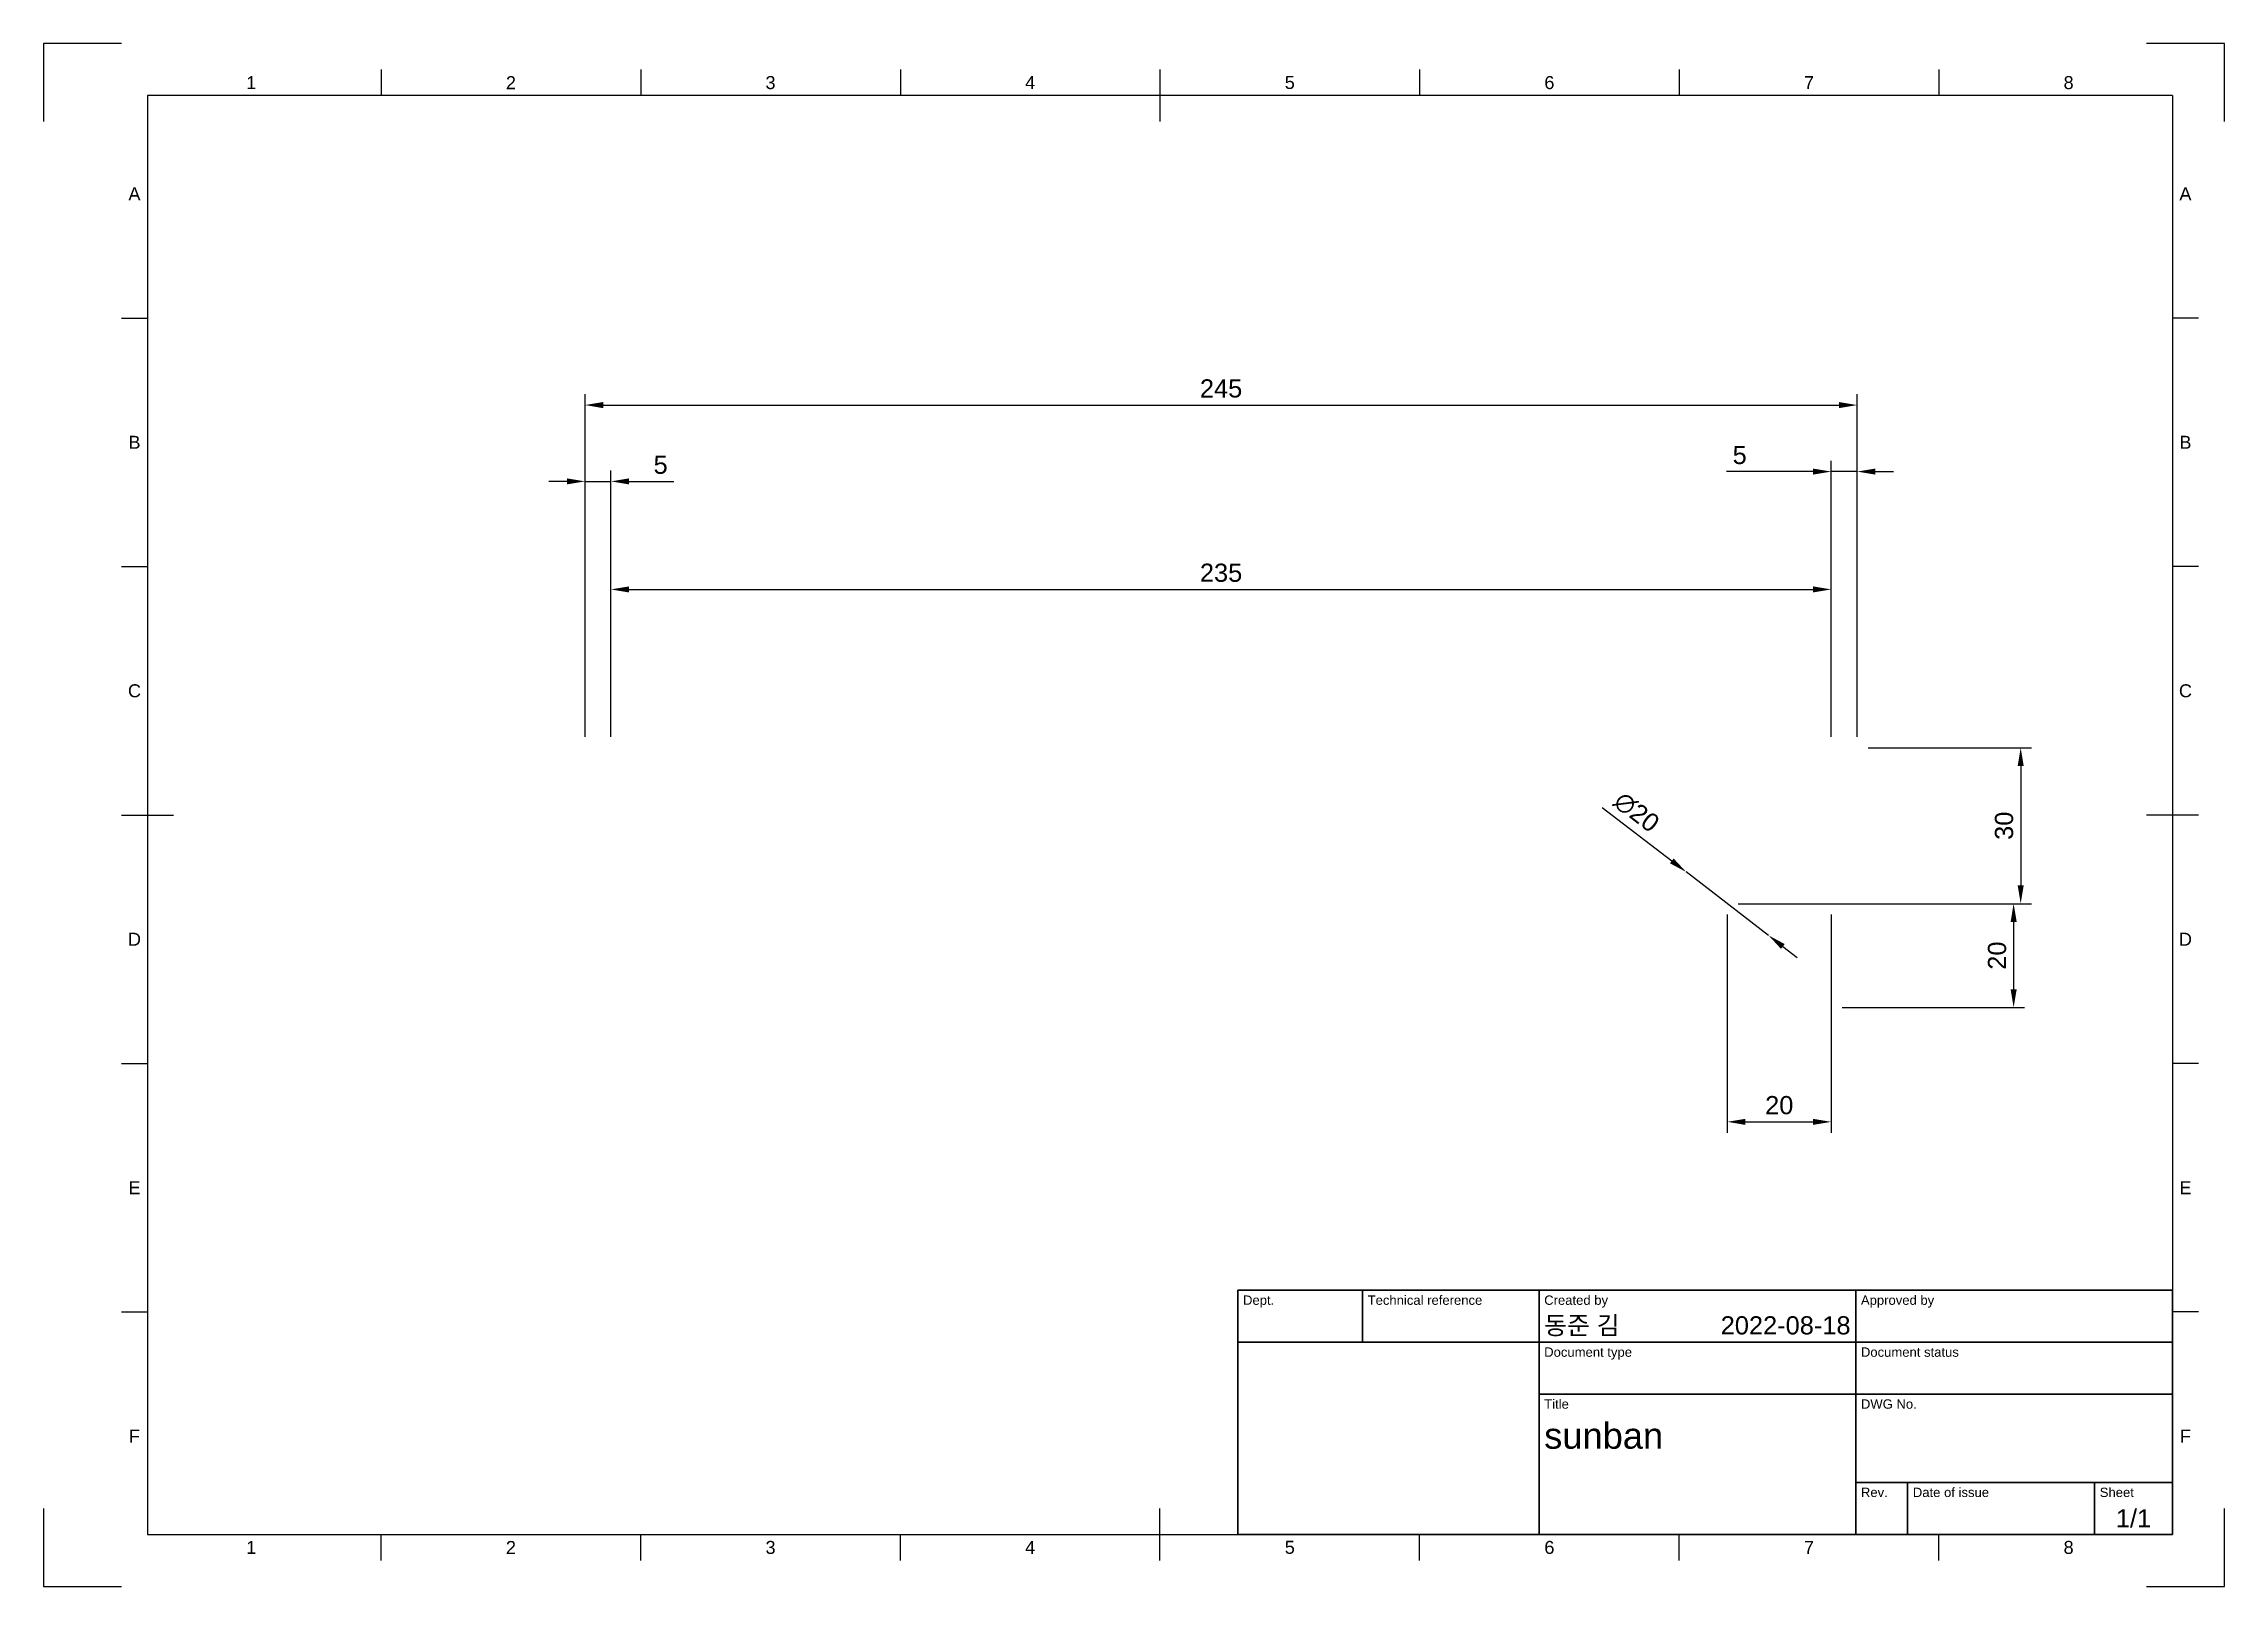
# Paper-space layout 'Sheet1' of a CAD drawing. Header units: millimetres. Extents: x 0 to 420, y 0 to 297.
import ezdxf
from ezdxf.enums import TextEntityAlignment as Align

# ---------------------------------------------------------------- set-up
doc = ezdxf.new("R2010")
doc.units = ezdxf.units.MM
doc.header["$LTSCALE"] = 0.75
for name, color, linetype, lineweight in [('Border', 7, 'Continuous', 25), ('Dimensions', 7, 'Continuous', 25), ('TitleBlock', 7, 'Continuous', 35)]:
    doc.layers.add(name, color=color, linetype=linetype, lineweight=lineweight)
doc.styles.add('FusionTitle', font='arial.ttf')
doc.styles.get("Standard").update_dxf_attribs({"font": 'arial.ttf'})
doc.dimstyles.new('ISO-25', dxfattribs={"dimtxt": 3.5, "dimasz": 3.5, "dimexe": 2.1, "dimexo": 2.1, "dimgap": 1.4, "dimtad": 1, "dimzin": 12, "dimdsep": 46, "dimtxsty": 'Standard', "dimcen": 0, "dimclrd": 256, "dimclre": 256, "dimclrt": 256, "dimazin": 3, "dimtp": 0.1, "dimtm": 0.1, "dimtfac": 0.714286, "dimtmove": 0, "dimatfit": 3, "dimfxl": 1, "dimtzin": 12, "dimarcsym": 0})

# ---------------------------------------------------------------- blocks, each defined once
blk = doc.blocks.new('ISO_A3_SHEET')
at = {"layer": 'Border'}
for p, q in [((65, 292), (65, 287)), ((115, 292), (115, 287)), ((165, 292), (165, 287)), ((215, 292), (215, 282)), ((265, 292), (265, 287)), ((315, 292), (315, 287)), ((365, 292), (365, 287)), ((410, 287), (20, 287)), ((20, 287), (20, 10)), ((410, 287), (410, 10)), ((15, 244.16666), (20, 244.16666)), ((415, 244.16666), (410, 244.16666)), ((15, 196.33333), (20, 196.33333)), ((415, 196.33333), (410, 196.33333)), ((15, 148.5), (25, 148.5)), ((415, 148.5), (405, 148.5)), ((15, 100.66667), (20, 100.66667)), ((415, 100.66667), (410, 100.66667)), ((15, 52.83334), (20, 52.83334)), ((415, 52.83334), (410, 52.83334)), ((215, 5), (215, 15)), ((20, 10), (410, 10)), ((65, 5), (65, 10)), ((115, 5), (115, 10)), ((165, 5), (165, 10)), ((265, 5), (265, 10)), ((315, 5), (315, 10)), ((365, 5), (365, 10))]:
    blk.add_line(p, q, dxfattribs=at)
at = {"layer": 'Defpoints'}
for p, q in [((15, 297), (0, 297)), ((0, 297), (0, 282)), ((420, 297), (405, 297)), ((420, 282), (420, 297)), ((0, 15), (0, 0)), ((420, 0), (420, 15)), ((0, 0), (15, 0)), ((405, 0), (420, 0))]:
    blk.add_line(p, q, dxfattribs=at)
at = {"layer": 'Border', "style": 'FusionTitle'}
for s, p in [('1', (40, 289.5)), ('2', (90, 289.5)), ('3', (140, 289.5)), ('4', (190, 289.5)), ('5', (240, 289.5)), ('6', (290, 289.5)), ('7', (340, 289.5)), ('8', (390, 289.5)), ('A', (17.5, 268.08333)), ('A', (412.5, 268.08333)), ('B', (17.5, 220.25)), ('B', (412.5, 220.25)), ('C', (17.5, 172.41667)), ('C', (412.5, 172.41667)), ('D', (17.5, 124.58334)), ('D', (412.5, 124.58334)), ('E', (17.5, 76.75001)), ('E', (412.5, 76.75001)), ('F', (17.5, 28.91668)), ('F', (412.5, 28.91668)), ('1', (40, 7.5)), ('2', (90, 7.5)), ('3', (140, 7.5)), ('4', (190, 7.5)), ('5', (240, 7.5)), ('6', (290, 7.5)), ('7', (340, 7.5)), ('8', (390, 7.5))]:
    blk.add_text(s, height=2.5, dxfattribs=at).set_placement(p, align=Align.MIDDLE)
blk = doc.blocks.new('ISO_TITLEBLOCK')
at = {"layer": 'TitleBlock'}
for p, q in [((0, 47), (-180, 47)), ((-180, 47), (-180, 0)), ((-156, 37), (-156, 47)), ((-122, 0), (-122, 47)), ((-61, 0), (-61, 47)), ((0, 0), (0, 47)), ((-180, 37), (0, 37)), ((-122, 27), (0, 27)), ((-61, 10), (0, 10)), ((-51, 0), (-51, 10)), ((-15, 0), (-15, 10)), ((-180, 0), (0, 0))]:
    blk.add_line(p, q, dxfattribs=at)
at = {"layer": 'TitleBlock', "style": 'FusionTitle'}
for s, p in [('Dept.', (-179, 46)), ('Technical reference', (-155, 46)), ('Created by', (-121, 46)), ('Approved by', (-60, 46)), ('Document type', (-121, 36)), ('Document status', (-60, 36)), ('Title', (-121, 26)), ('DWG No.', (-60, 26)), ('Rev.', (-60, 9)), ('Date of issue', (-50, 9)), ('Sheet', (-14, 9))]:
    blk.add_text(s, height=1.8, dxfattribs=at).set_placement(p, align=Align.TOP_LEFT)
for tag, height, p in [('DEPT', 3.5, (-179, 42)), ('TECHNICAL_REFERENCE', 3.5, (-155, 42)), ('CREATED_BY', 3.5, (-121, 42)), ('APPROVED_BY', 3.5, (-60, 42)), ('DOCUMENT_TYPE', 3.5, (-121, 32)), ('DOCUMENT_STATUS', 3.5, (-60, 32)), ('TITLE_1', 5, (-121, 21.5)), ('TITLE_2', 5, (-121, 14)), ('TITLE_3', 5, (-121, 6.5)), ('DATE_OF_ISSUE', 3.5, (-50, 5))]:
    blk.add_attdef(tag, text='', height=height, dxfattribs=at).set_placement(p, align=Align.TOP_LEFT)
for tag, p in [('CREATED_DATE', (-62, 42)), ('APPROVED_DATE', (-0.99, 42))]:
    blk.add_attdef(tag, text='', height=3.5, dxfattribs=at).set_placement(p, align=Align.TOP_RIGHT)
for tag, height, p in [('DRAWING_NUMBER', 5, (-30.5, 19.75)), ('REV', 3.5, (-56, 4.85)), ('SHEET', 3.5, (-7.5, 4.85))]:
    blk.add_attdef(tag, text='', height=height, dxfattribs=at).set_placement(p, align=Align.TOP_CENTER)
blk = doc.blocks.new('*D19')
at = {"layer": 'Defpoints', "color": 0, "transparency": 16777216}
for p in [(109.27, 212.73), (104.27, 161.43), (109.27, 161.43)]:
    blk.add_point(p, dxfattribs=at)
at = {"layer": 'Dimensions', "lineweight": -2, "transparency": 16777216}
for p, q in [((104.27, 163.53), (104.27, 214.83)), ((109.27, 163.53), (109.27, 214.83)), ((100.77, 212.73), (97.27, 212.73)), ((104.27, 212.73), (109.27, 212.73)), ((112.77, 212.73), (121.39, 212.73))]:
    blk.add_line(p, q, dxfattribs=at)
at = {"layer": 'Dimensions', "transparency": 16777216}
for points in [[(100.77, 213.31), (100.77, 212.14), (104.27, 212.73)], [(112.77, 213.31), (112.77, 212.14), (109.27, 212.73)]]:
    blk.add_solid(points, dxfattribs=at)
at = {"layer": 'Dimensions', "transparency": 16777216, "insert": (118.83, 215.91), "char_height": 3.5, "attachment_point": 5}
blk.add_mtext('5', dxfattribs=at)
blk = doc.blocks.new('*D20')
at = {"layer": 'Defpoints', "color": 0, "transparency": 16777216}
for p in [(349.27, 227.42), (104.27, 161.43), (349.27, 161.43)]:
    blk.add_point(p, dxfattribs=at)
at = {"layer": 'Dimensions', "lineweight": -2, "transparency": 16777216}
for p, q in [((104.27, 163.53), (104.27, 229.52)), ((107.77, 227.42), (345.77, 227.42)), ((349.27, 163.53), (349.27, 229.52))]:
    blk.add_line(p, q, dxfattribs=at)
at = {"layer": 'Dimensions', "transparency": 16777216}
for points in [[(107.77, 228), (107.77, 226.83), (104.27, 227.42)], [(345.77, 228), (345.77, 226.83), (349.27, 227.42)]]:
    blk.add_solid(points, dxfattribs=at)
at = {"layer": 'Dimensions', "transparency": 16777216, "insert": (226.77, 230.6), "char_height": 3.5, "attachment_point": 5}
blk.add_mtext('245', dxfattribs=at)
blk = doc.blocks.new('*D21')
at = {"layer": 'Defpoints', "color": 0, "transparency": 16777216}
for p in [(349.27, 214.61), (344.27, 161.43), (349.27, 161.43)]:
    blk.add_point(p, dxfattribs=at)
at = {"layer": 'Dimensions', "lineweight": -2, "transparency": 16777216}
for p, q in [((340.77, 214.61), (324.09, 214.61)), ((344.27, 163.53), (344.27, 216.71)), ((349.27, 214.61), (344.27, 214.61)), ((349.27, 163.53), (349.27, 216.71)), ((352.77, 214.61), (356.27, 214.61))]:
    blk.add_line(p, q, dxfattribs=at)
at = {"layer": 'Dimensions', "transparency": 16777216}
for points in [[(340.77, 215.19), (340.77, 214.03), (344.27, 214.61)], [(352.77, 215.19), (352.77, 214.03), (349.27, 214.61)]]:
    blk.add_solid(points, dxfattribs=at)
at = {"layer": 'Dimensions', "transparency": 16777216, "insert": (326.65, 217.79), "char_height": 3.5, "attachment_point": 5}
blk.add_mtext('5', dxfattribs=at)
blk = doc.blocks.new('*D22')
at = {"layer": 'Defpoints', "color": 0, "transparency": 16777216}
for p in [(344.27, 191.93), (109.27, 181.43), (344.27, 181.43)]:
    blk.add_point(p, dxfattribs=at)
at = {"layer": 'Dimensions', "lineweight": -2, "transparency": 16777216}
for p, q in [((109.27, 183.53), (109.27, 194.03)), ((344.27, 183.53), (344.27, 194.03)), ((112.77, 191.93), (340.77, 191.93))]:
    blk.add_line(p, q, dxfattribs=at)
at = {"layer": 'Dimensions', "transparency": 16777216}
for points in [[(112.77, 192.51), (112.77, 191.34), (109.27, 191.93)], [(340.77, 192.51), (340.77, 191.34), (344.27, 191.93)]]:
    blk.add_solid(points, dxfattribs=at)
at = {"layer": 'Dimensions', "transparency": 16777216, "insert": (226.77, 195.12), "char_height": 3.5, "attachment_point": 5}
blk.add_mtext('235', dxfattribs=at)
blk = doc.blocks.new('*D23')
at = {"layer": 'Defpoints', "color": 0, "transparency": 16777216}
for p in [(324.27, 131.43), (344.27, 111.43), (379.41, 111.43)]:
    blk.add_point(p, dxfattribs=at)
at = {"layer": 'Dimensions', "lineweight": -2, "transparency": 16777216}
for p, q in [((326.37, 131.43), (381.51, 131.43)), ((379.41, 127.93), (379.41, 114.93)), ((346.37, 111.43), (381.51, 111.43))]:
    blk.add_line(p, q, dxfattribs=at)
at = {"layer": 'Dimensions', "transparency": 16777216}
for points in [[(378.83, 127.93), (380, 127.93), (379.41, 131.43)], [(378.83, 114.93), (380, 114.93), (379.41, 111.43)]]:
    blk.add_solid(points, dxfattribs=at)
at = {"layer": 'Dimensions', "transparency": 16777216, "insert": (376.23, 121.43), "char_height": 3.5, "attachment_point": 5, "rotation": 90}
blk.add_mtext('20', dxfattribs=at)
blk = doc.blocks.new('*D24')
at = {"layer": 'Defpoints', "color": 0, "transparency": 16777216}
for p in [(324.27, 131.43), (344.27, 131.43), (344.27, 89.43)]:
    blk.add_point(p, dxfattribs=at)
at = {"layer": 'Dimensions', "lineweight": -2, "transparency": 16777216}
for p, q in [((324.27, 129.33), (324.27, 87.33)), ((344.27, 129.33), (344.27, 87.33)), ((327.77, 89.43), (340.77, 89.43))]:
    blk.add_line(p, q, dxfattribs=at)
at = {"layer": 'Dimensions', "transparency": 16777216}
for points in [[(327.77, 90.01), (327.77, 88.84), (324.27, 89.43)], [(340.77, 90.01), (340.77, 88.84), (344.27, 89.43)]]:
    blk.add_solid(points, dxfattribs=at)
at = {"layer": 'Dimensions', "transparency": 16777216, "insert": (334.27, 92.62), "char_height": 3.5, "attachment_point": 5}
blk.add_mtext('20', dxfattribs=at)
blk = doc.blocks.new('*D25')
at = {"layer": 'Defpoints', "color": 0, "transparency": 16777216}
for p in [(316.35, 137.53), (332.2, 125.33)]:
    blk.add_point(p, dxfattribs=at)
at = {"layer": 'Dimensions', "lineweight": -2, "transparency": 16777216}
for p, q in [((300.19, 149.97), (313.57, 139.66)), ((332.2, 125.33), (316.35, 137.53)), ((334.97, 123.19), (337.74, 121.06))]:
    blk.add_line(p, q, dxfattribs=at)
at = {"layer": 'Dimensions', "transparency": 16777216}
for points in [[(313.93, 140.13), (313.22, 139.2), (316.35, 137.53)], [(335.32, 123.65), (334.61, 122.73), (332.2, 125.33)]]:
    blk.add_solid(points, dxfattribs=at)
at = {"layer": 'Dimensions', "transparency": 16777216, "insert": (306.79, 149.03), "char_height": 3.5, "attachment_point": 5, "rotation": 322.4079}
blk.add_mtext('∅20', dxfattribs=at)
blk = doc.blocks.new('*D26')
at = {"layer": 'Defpoints', "color": 0, "transparency": 16777216}
for p in [(349.27, 161.43), (349.27, 131.43), (380.77, 131.43)]:
    blk.add_point(p, dxfattribs=at)
at = {"layer": 'Dimensions', "lineweight": -2, "transparency": 16777216}
for p, q in [((351.37, 161.43), (382.87, 161.43)), ((380.77, 157.93), (380.77, 134.93)), ((351.37, 131.43), (382.87, 131.43))]:
    blk.add_line(p, q, dxfattribs=at)
at = {"layer": 'Dimensions', "transparency": 16777216}
for points in [[(380.19, 157.93), (381.35, 157.93), (380.77, 161.43)], [(380.19, 134.93), (381.35, 134.93), (380.77, 131.43)]]:
    blk.add_solid(points, dxfattribs=at)
at = {"layer": 'Dimensions', "transparency": 16777216, "insert": (377.58, 146.43), "char_height": 3.5, "attachment_point": 5, "rotation": 90}
blk.add_mtext('30', dxfattribs=at)

psp = doc.layouts.new('Sheet1')

# ---------------------------------------------------------------- block references
at = {"layer": 'Border'}
psp.add_blockref('ISO_A3_SHEET', (0, 0), dxfattribs=at)
at = {"layer": 'TitleBlock'}
psp.add_blockref('ISO_TITLEBLOCK', (410, 10), dxfattribs=at).add_auto_attribs({'CREATED_DATE': '2022-08-18', 'SHEET': '1/1', 'TITLE_1': 'sunban', 'CREATED_BY': '동준 김'})

# ---------------------------------------------------------------- dimensions: what is measured, and where the dimension line sits
at = {"layer": 'Dimensions'}
for p1, p2, distance, picture, middle in [((104.272, 161.428), (349.272, 161.428), 65.99, '*D20', (226.772, 230.605)), ((109.272, 181.428), (344.272, 181.428), 10.5, '*D22', (226.772, 195.116)), ((349.272, 161.428), (349.272, 131.428), 31.5, '*D26', (377.583, 146.428)), ((324.272, 131.428), (344.272, 131.428), -42, '*D24', (334.272, 92.615))]:
    dim = psp.add_aligned_dim(p1=p1, p2=p2, distance=distance, dimstyle='ISO-25', override={"dimlfac": -1, "dimclrd": 256, "dimclre": 256}, dxfattribs=at)
    dim.commit()
    dim.dimension.update_dxf_attribs({"geometry": picture, "text_midpoint": middle})
for base, p1, p2, picture, middle in [((349.272, 214.61), (344.272, 161.428), (349.272, 161.428), '*D21', (326.648, 214.61)), ((109.272, 212.727), (104.272, 161.428), (109.272, 161.428), '*D19', (118.832, 212.727))]:
    dim = psp.add_linear_dim(base=base, p1=p1, p2=p2, angle=0, dimstyle='ISO-25', override={"dimlfac": -1}, dxfattribs=at)
    dim.commit()
    dim.dimension.update_dxf_attribs({"geometry": picture, "text_midpoint": middle, "dimtype": 161})
dim = psp.add_diameter_dim_2p(p1=(332.195, 125.328), p2=(316.348, 137.529), dimstyle='ISO-25', override={"dimlfac": -1, "dimclrd": 256, "dimclre": 256}, dxfattribs=at)
dim.commit()
dim.dimension.update_dxf_attribs({"geometry": '*D25', "text_midpoint": (304.788, 146.428), "dimtype": 163})
dim = psp.add_linear_dim(base=(379.413, 111.428), p1=(324.272, 131.428), p2=(344.272, 111.428), angle=90, dimstyle='ISO-25', override={"dimlfac": -1, "dimclrd": 256, "dimclre": 256}, dxfattribs=at)
dim.commit()
dim.dimension.update_dxf_attribs({"geometry": '*D23', "text_midpoint": (376.226, 121.428)})

doc.saveas('drawing.dxf')
